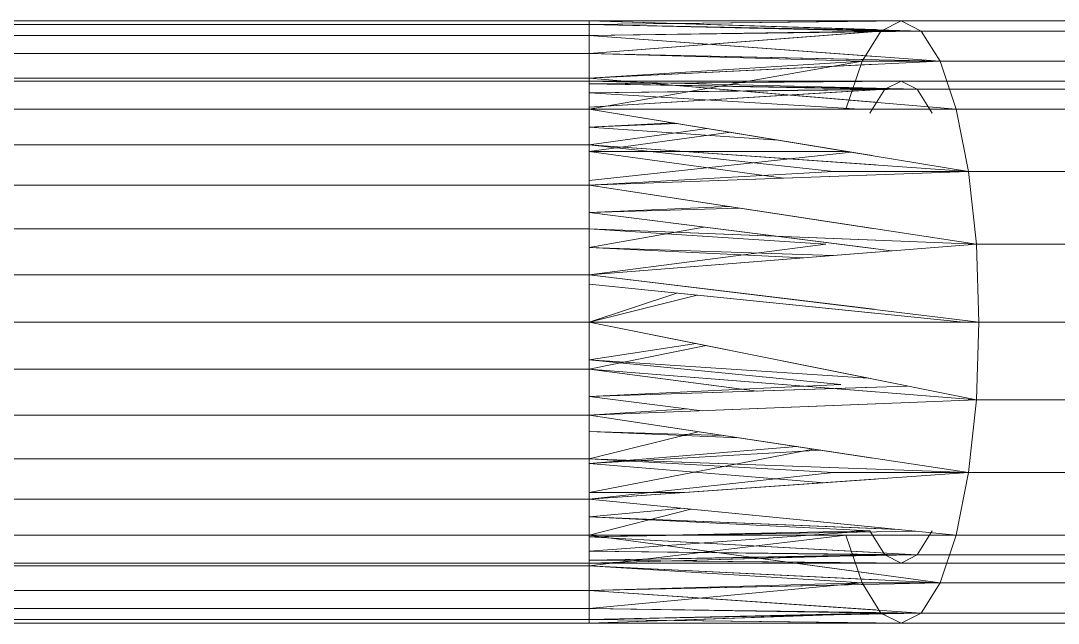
# Model space of a CAD drawing. Header units: centimetres. Extents: x -1762 to 3746, y -261 to 6534.
# Drawn here: x -1340.365 to -1338.644, y 5728.86 to 5729.86 of the extents above; entities that cross this region are included whole.
import ezdxf

# ---------------------------------------------------------------- set-up
doc = ezdxf.new("R2010")
doc.units = ezdxf.units.CM
doc.linetypes.add('Hidden', pattern=[0.714375, 0.47625, -0.238125])
doc.layers.add('A-DETL-HDLN', color=7, linetype='Hidden', lineweight=9)
doc.layers.add('G-IMPT', color=7, linetype='Continuous', lineweight=9, true_color=0x007f7f)

# ---------------------------------------------------------------- blocks, each defined once
blk = doc.blocks.new('EQ-05-007 - EQ-05-007_dwg_Agrupar_316-1548998-Planta bodega almacenamiento congelados')
at = {"layer": 'A-DETL-HDLN'}
for p, q in [((4.25, 99.0002), (4.7324, 99.0002)), ((4.6989, 98.9832), (4.7324, 99.0002)), ((5.25, 98.994), (4.6989, 98.9832)), ((5.25, 99.0002), (4.7324, 99.0002)), ((5.25, 98.994), (4.7324, 99.0002)), ((4.7324, 99.0002), (4.7659, 98.9832)), ((5.25, 99.0002), (4.7659, 98.9832)), ((5.25, 98.994), (4.7659, 98.9832)), ((21.25, 99.0002), (5.25, 99.0002)), ((5.25, 98.994), (5.25, 99.0002)), ((21.25, 98.994), (5.25, 98.994)), ((5.25, 98.9757), (5.25, 98.994)), ((5.25, 98.9757), (5.25, 98.994)), ((5.25, 98.994), (5.25, 98.9757)), ((4.1853, 98.9832), (4.6989, 98.9832)), ((4.3147, 98.9832), (4.7659, 98.9832)), ((4.6677, 98.9332), (4.6989, 98.9832)), ((5.25, 98.9457), (4.6989, 98.9832)), ((5.25, 98.9757), (4.6989, 98.9832)), ((5.25, 98.9757), (4.7659, 98.9832)), ((4.7659, 98.9832), (4.7971, 98.9332)), ((5.25, 98.9757), (4.7971, 98.9332)), ((21.25, 98.9757), (5.25, 98.9757)), ((5.25, 98.9457), (5.25, 98.9757)), ((4.125, 98.9332), (4.6677, 98.9332)), ((4.375, 98.9332), (4.7971, 98.9332)), ((4.6409, 98.8538), (4.6677, 98.9332)), ((5.25, 98.9457), (4.6677, 98.9332)), ((5.25, 98.8538), (4.6677, 98.9332)), ((5.25, 98.9047), (4.6677, 98.9332)), ((5.25, 98.9457), (4.7971, 98.9332)), ((5.25, 98.9047), (4.7971, 98.9332)), ((4.7971, 98.9332), (4.8239, 98.8538)), ((21.25, 98.9457), (5.25, 98.9457)), ((5.25, 98.9047), (5.25, 98.9457)), ((4.25, 98.9002), (4.7324, 98.9002)), ((4.7056, 98.8866), (4.7324, 98.9002)), ((5.25, 98.9002), (4.7324, 98.9002)), ((5.25, 98.8953), (4.7324, 98.9002)), ((4.7324, 98.9002), (4.7592, 98.8866)), ((5.25, 98.9002), (4.7592, 98.8866)), ((5.25, 98.9047), (4.8239, 98.8538)), ((21.25, 98.9047), (5.25, 98.9047)), ((5.25, 98.8538), (5.25, 98.9047)), ((21.25, 98.9002), (5.25, 98.9002)), ((4.1982, 98.8866), (4.7056, 98.8866)), ((4.3018, 98.8866), (4.7592, 98.8866)), ((4.6806, 98.8466), (4.7056, 98.8866)), ((5.25, 98.8953), (4.7056, 98.8866)), ((5.25, 98.8566), (4.7056, 98.8866)), ((5.25, 98.8806), (4.7056, 98.8866)), ((5.25, 98.8953), (4.7592, 98.8866)), ((5.25, 98.8806), (4.7592, 98.8866)), ((4.7592, 98.8866), (4.7841, 98.8466)), ((5.25, 98.8806), (4.7841, 98.8466)), ((4.0732, 98.8538), (4.6409, 98.8538)), ((4.6203, 98.7502), (4.6409, 98.8538)), ((5.25, 98.7941), (4.6409, 98.8538)), ((5.25, 98.8538), (4.6409, 98.8538)), ((4.6409, 98.8538), (4.8239, 98.8538)), ((5.25, 98.8566), (4.7087, 98.8471)), ((5.25, 98.8566), (4.7841, 98.8466)), ((5.25, 98.8238), (4.7841, 98.8466)), ((5.25, 98.8538), (4.8239, 98.8538)), ((5.25, 98.8538), (5.0811, 98.8106)), ((21.25, 98.8538), (5.25, 98.8538)), ((5.25, 98.7941), (5.25, 98.8538)), ((5.25, 98.8238), (4.7368, 98.8444)), ((5.25, 98.8238), (5.0933, 98.8094)), ((5.25, 98.7941), (4.6203, 98.7502)), ((5.25, 98.7941), (4.8444, 98.7502)), ((5.25, 98.783), (4.8782, 98.7111)), ((5.25, 98.783), (5.0915, 98.783)), ((5.25, 98.783), (5.0915, 98.783)), ((21.25, 98.7941), (5.25, 98.7941)), ((5.25, 98.7272), (5.25, 98.7941)), ((5.25, 98.7353), (4.8594, 98.7669)), ((4.0335, 98.7502), (4.6203, 98.7502)), ((4.6074, 98.6296), (4.6203, 98.7502)), ((5.25, 98.6547), (4.6203, 98.7502)), ((5.25, 98.7272), (4.6203, 98.7502)), ((4.6203, 98.7502), (4.8444, 98.7502)), ((5.25, 98.7272), (4.8444, 98.7502)), ((5.25, 98.7353), (4.8652, 98.7131)), ((5.25, 98.7353), (4.9051, 98.707)), ((5.25, 98.7272), (5.0689, 98.6822)), ((21.25, 98.7272), (5.25, 98.7272)), ((5.25, 98.6547), (5.25, 98.7272)), ((5.25, 98.6818), (5.0007, 98.6925)), ((5.25, 98.6818), (5.0268, 98.6886)), ((5.25, 98.6547), (4.6074, 98.6296)), ((5.25, 98.6238), (5.0625, 98.6474)), ((5.25, 98.6547), (5.0871, 98.6443)), ((21.25, 98.6547), (5.25, 98.6547)), ((5.25, 98.5784), (5.25, 98.6547)), ((4.6074, 98.6296), (4.0085, 98.6296)), ((4.603, 98.5002), (4.6074, 98.6296)), ((5.25, 98.5002), (4.6074, 98.6296)), ((5.25, 98.5784), (4.6074, 98.6296)), ((5.25, 98.6238), (4.7215, 98.6066)), ((5.25, 98.6238), (4.8324, 98.6037)), ((5.25, 98.5784), (4.9713, 98.6148)), ((5.25, 98.5628), (4.7867, 98.5935)), ((5.25, 98.5628), (4.8324, 98.6037)), ((5.25, 98.5784), (5.0558, 98.5393)), ((21.25, 98.5784), (5.25, 98.5784)), ((5.25, 98.5002), (5.25, 98.5784)), ((5.25, 98.5628), (5.0725, 98.536)), ((4, 98.5002), (4.603, 98.5002)), ((5.25, 98.422), (4.603, 98.5002)), ((5.25, 98.5002), (4.603, 98.5002)), ((4.6074, 98.3708), (4.603, 98.5002)), ((5.25, 98.4376), (4.6288, 98.5002)), ((5.25, 98.5002), (5.0705, 98.4557)), ((5.25, 98.5002), (5.1046, 98.4523)), ((21.25, 98.5002), (5.25, 98.5002)), ((5.25, 98.422), (5.25, 98.5002)), ((5.25, 98.422), (4.6074, 98.3708)), ((5.25, 98.422), (4.8574, 98.3708)), ((21.25, 98.422), (5.25, 98.422)), ((5.25, 98.3457), (5.25, 98.422)), ((5.25, 98.3186), (4.7483, 98.382)), ((5.25, 98.3766), (4.8453, 98.3898)), ((5.25, 98.3766), (4.8947, 98.3937)), ((4.0085, 98.3708), (4.6074, 98.3708)), ((5.25, 98.2732), (4.6074, 98.3708)), ((5.25, 98.3457), (4.6074, 98.3708)), ((4.6203, 98.2502), (4.6074, 98.3708)), ((5.25, 98.3457), (4.8574, 98.3708)), ((5.25, 98.3766), (5.0598, 98.3426)), ((21.25, 98.3457), (5.25, 98.3457)), ((5.25, 98.2732), (5.25, 98.3457)), ((5.25, 98.3186), (5.0008, 98.3111)), ((5.25, 98.3186), (5.017, 98.3086)), ((5.25, 98.2732), (4.6203, 98.2502)), ((5.25, 98.2651), (4.8143, 98.2183)), ((5.25, 98.2732), (4.8444, 98.2502)), ((5.25, 98.2174), (4.9271, 98.2614)), ((21.25, 98.2732), (5.25, 98.2732)), ((5.25, 98.2063), (5.25, 98.2732)), ((4.0335, 98.2502), (4.6203, 98.2502)), ((5.25, 98.1467), (4.6203, 98.2502)), ((5.25, 98.2063), (4.6203, 98.2502)), ((4.6203, 98.2502), (4.8444, 98.2502)), ((4.6409, 98.1467), (4.6203, 98.2502)), ((5.25, 98.2063), (4.8444, 98.2502)), ((5.25, 98.2174), (4.82, 98.2174)), ((5.25, 98.2174), (4.82, 98.2174)), ((5.25, 98.2174), (5.015, 98.1853)), ((5.25, 98.1766), (4.9363, 98.1982)), ((5.25, 98.2063), (5.054, 98.1789)), ((21.25, 98.2063), (5.25, 98.2063)), ((5.25, 98.1467), (5.25, 98.2063)), ((5.25, 98.1766), (5.1036, 98.1707)), ((5.25, 98.1766), (5.1097, 98.1697)), ((4.0732, 98.1467), (4.6409, 98.1467)), ((5.25, 98.0957), (4.6409, 98.1467)), ((5.25, 98.1467), (4.6409, 98.1467)), ((4.6677, 98.0672), (4.6409, 98.1467)), ((4.7056, 98.1138), (4.6806, 98.1538)), ((4.7841, 98.1538), (4.7592, 98.1138)), ((5.25, 98.1438), (4.7592, 98.1138)), ((5.25, 98.1467), (4.7971, 98.0672)), ((4.8239, 98.1467), (4.7971, 98.0672)), ((5.25, 98.1198), (4.8002, 98.1467)), ((21.25, 98.1467), (5.25, 98.1467)), ((5.25, 98.0957), (5.25, 98.1467)), ((4.1982, 98.1138), (4.7056, 98.1138)), ((4.3018, 98.1138), (4.7592, 98.1138)), ((5.25, 98.1198), (4.7056, 98.1138)), ((5.25, 98.1002), (4.7056, 98.1138)), ((5.25, 98.1051), (4.7056, 98.1138)), ((4.7324, 98.1002), (4.7056, 98.1138)), ((4.7592, 98.1138), (4.7324, 98.1002)), ((5.25, 98.1198), (4.7592, 98.1138)), ((5.25, 98.1051), (4.7592, 98.1138)), ((4.25, 98.1002), (4.7324, 98.1002)), ((5.25, 98.0957), (4.6677, 98.0672)), ((5.25, 98.1051), (4.7324, 98.1002)), ((5.25, 98.1002), (4.7324, 98.1002)), ((5.25, 98.0957), (4.7971, 98.0672)), ((21.25, 98.1002), (5.25, 98.1002)), ((21.25, 98.0957), (5.25, 98.0957)), ((5.25, 98.0547), (5.25, 98.0957)), ((4.125, 98.0672), (4.6677, 98.0672)), ((4.375, 98.0672), (4.7971, 98.0672)), ((5.25, 98.0247), (4.6677, 98.0672)), ((5.25, 98.0547), (4.6677, 98.0672)), ((4.6989, 98.0172), (4.6677, 98.0672)), ((4.7971, 98.0672), (4.7659, 98.0172)), ((5.25, 98.0547), (4.7659, 98.0172)), ((5.25, 98.0547), (4.7971, 98.0672)), ((21.25, 98.0547), (5.25, 98.0547)), ((5.25, 98.0247), (5.25, 98.0547)), ((5.25, 98.0247), (4.6989, 98.0172)), ((5.25, 98.0247), (4.7659, 98.0172)), ((21.25, 98.0247), (5.25, 98.0247)), ((5.25, 98.0064), (5.25, 98.0247)), ((5.25, 98.0064), (5.25, 98.0247)), ((5.25, 98.0064), (5.25, 98.0247)), ((4.1853, 98.0172), (4.6989, 98.0172)), ((4.3147, 98.0172), (4.7659, 98.0172)), ((5.25, 98.0002), (4.6989, 98.0172)), ((5.25, 98.0064), (4.6989, 98.0172)), ((4.7324, 98.0002), (4.6989, 98.0172)), ((4.7659, 98.0172), (4.7324, 98.0002)), ((5.25, 98.0064), (4.7324, 98.0002)), ((5.25, 98.0064), (4.7659, 98.0172)), ((21.25, 98.0064), (5.25, 98.0064)), ((5.25, 98.0002), (5.25, 98.0064)), ((5.25, 98.0064), (5.25, 98.0002)), ((5.25, 98.0064), (5.25, 98.0002)), ((4.25, 98.0002), (4.7324, 98.0002)), ((5.25, 98.0002), (4.7324, 98.0002)), ((21.25, 98.0002), (5.25, 98.0002))]:
    blk.add_line(p, q, dxfattribs=at)
at = {"layer": 'A-DETL-HDLN', "flags": 128}
blk.add_lwpolyline([(5.25, 99.0002), (5.25, 98.994)], close=True, dxfattribs=at)
at = {"layer": 'G-IMPT'}
for p, q in [((4.25, 99.0002), (4.7324, 99.0002)), ((4.6989, 98.9832), (4.7324, 99.0002)), ((5.25, 98.994), (4.6989, 98.9832)), ((5.25, 99.0002), (4.7324, 99.0002)), ((5.25, 98.994), (4.7324, 99.0002)), ((4.7324, 99.0002), (4.7659, 98.9832)), ((5.25, 99.0002), (4.7659, 98.9832)), ((5.25, 98.994), (4.7659, 98.9832)), ((21.25, 99.0002), (5.25, 99.0002)), ((5.25, 98.994), (5.25, 99.0002)), ((5.25, 99.0002), (21.25, 99.0002)), ((21.25, 98.994), (5.25, 98.994)), ((5.25, 98.9757), (5.25, 98.994)), ((4.1853, 98.9832), (4.6989, 98.9832)), ((4.3147, 98.9832), (4.7659, 98.9832)), ((4.6677, 98.9332), (4.6989, 98.9832)), ((5.25, 98.9457), (4.6989, 98.9832)), ((5.25, 98.9757), (4.6989, 98.9832)), ((5.25, 98.9757), (4.7659, 98.9832)), ((4.7659, 98.9832), (4.7971, 98.9332)), ((5.25, 98.9757), (4.7971, 98.9332)), ((21.25, 98.9757), (5.25, 98.9757)), ((5.25, 98.9457), (5.25, 98.9757)), ((4.125, 98.9332), (4.6677, 98.9332)), ((4.375, 98.9332), (4.7971, 98.9332)), ((4.6409, 98.8538), (4.6677, 98.9332)), ((5.25, 98.9457), (4.6677, 98.9332)), ((5.25, 98.8538), (4.6677, 98.9332)), ((5.25, 98.9047), (4.6677, 98.9332)), ((5.25, 98.9457), (4.7971, 98.9332)), ((5.25, 98.9047), (4.7971, 98.9332)), ((4.7971, 98.9332), (4.8239, 98.8538)), ((21.25, 98.9457), (5.25, 98.9457)), ((5.25, 98.9047), (5.25, 98.9457)), ((4.25, 98.9002), (4.7324, 98.9002)), ((4.7056, 98.8866), (4.7324, 98.9002)), ((5.25, 98.9002), (4.7324, 98.9002)), ((5.25, 98.8953), (4.7324, 98.9002)), ((4.7324, 98.9002), (4.7592, 98.8866)), ((5.25, 98.9002), (4.7592, 98.8866)), ((5.25, 98.9047), (4.8239, 98.8538)), ((21.25, 98.9047), (5.25, 98.9047)), ((5.25, 98.8538), (5.25, 98.9047)), ((21.25, 98.9002), (5.25, 98.9002)), ((4.1982, 98.8866), (4.7056, 98.8866)), ((4.3018, 98.8866), (4.7592, 98.8866)), ((4.6806, 98.8466), (4.7056, 98.8866)), ((5.25, 98.8953), (4.7056, 98.8866)), ((4.7056, 98.8866), (5.25, 98.8953)), ((5.25, 98.8566), (4.7056, 98.8866)), ((5.25, 98.8806), (4.7056, 98.8866)), ((5.25, 98.8953), (4.7592, 98.8866)), ((5.25, 98.8953), (4.7592, 98.8866)), ((5.25, 98.8806), (4.7592, 98.8866)), ((4.7592, 98.8866), (4.7841, 98.8466)), ((5.25, 98.8806), (4.7841, 98.8466)), ((4.0732, 98.8538), (4.6409, 98.8538)), ((4.6203, 98.7502), (4.6409, 98.8538)), ((5.25, 98.7941), (4.6409, 98.8538)), ((5.25, 98.8538), (4.6409, 98.8538)), ((4.6409, 98.8538), (4.8239, 98.8538)), ((4.8239, 98.8538), (4.6409, 98.8538)), ((5.25, 98.8566), (4.7087, 98.8471)), ((4.7087, 98.8471), (5.25, 98.8566)), ((5.25, 98.8566), (4.7841, 98.8466)), ((5.25, 98.8566), (4.7841, 98.8466)), ((5.25, 98.8238), (4.7841, 98.8466)), ((4.7841, 98.8466), (5.25, 98.8238)), ((5.25, 98.8538), (4.8239, 98.8538)), ((5.25, 98.8538), (5.0811, 98.8106)), ((5.25, 98.8538), (5.0811, 98.8106)), ((21.25, 98.8538), (5.25, 98.8538)), ((5.25, 98.7941), (5.25, 98.8538)), ((5.25, 98.8238), (4.7367, 98.8444)), ((5.25, 98.8238), (4.7367, 98.8444)), ((5.25, 98.8238), (4.7368, 98.8444)), ((5.25, 98.8238), (5.0933, 98.8094)), ((5.25, 98.8238), (5.0933, 98.8094)), ((5.25, 98.7941), (4.6203, 98.7502)), ((5.25, 98.7941), (4.8444, 98.7502)), ((4.8444, 98.7502), (5.25, 98.7941)), ((5.25, 98.783), (4.8782, 98.7111)), ((5.25, 98.783), (4.8782, 98.7111)), ((5.25, 98.783), (5.0915, 98.783)), ((5.25, 98.783), (5.0915, 98.783)), ((5.0915, 98.783), (5.25, 98.783)), ((5.25, 98.783), (5.0915, 98.783)), ((5.0915, 98.783), (5.25, 98.783)), ((21.25, 98.7941), (5.25, 98.7941)), ((5.25, 98.7272), (5.25, 98.7941)), ((5.25, 98.7353), (4.8594, 98.7669)), ((5.25, 98.7353), (4.8594, 98.7669)), ((4.0335, 98.7502), (4.6203, 98.7502)), ((4.6074, 98.6296), (4.6203, 98.7502)), ((5.25, 98.6547), (4.6203, 98.7502)), ((5.25, 98.7272), (4.6203, 98.7502)), ((4.6203, 98.7502), (4.8444, 98.7502)), ((4.6203, 98.7502), (4.8444, 98.7502)), ((4.8444, 98.7502), (4.6203, 98.7502)), ((5.25, 98.7272), (4.8444, 98.7502)), ((5.25, 98.7353), (4.8652, 98.7131)), ((4.8652, 98.7131), (5.25, 98.7353)), ((5.25, 98.7353), (4.9051, 98.707)), ((4.9051, 98.707), (5.25, 98.7353)), ((4.9051, 98.707), (5.25, 98.7353)), ((5.25, 98.7272), (5.0689, 98.6822)), ((5.25, 98.7272), (5.0689, 98.6822)), ((21.25, 98.7272), (5.25, 98.7272)), ((5.25, 98.6547), (5.25, 98.7272)), ((5.25, 98.6818), (5.0007, 98.6925)), ((5.25, 98.6818), (5.0007, 98.6925)), ((5.0007, 98.6925), (5.25, 98.6818)), ((5.25, 98.6818), (5.0268, 98.6886)), ((5.25, 98.6818), (5.0268, 98.6886)), ((5.25, 98.6818), (5.0268, 98.6886)), ((5.25, 98.6547), (4.6074, 98.6296)), ((5.25, 98.6238), (5.0625, 98.6474)), ((5.0625, 98.6474), (5.25, 98.6238)), ((5.25, 98.6547), (5.0871, 98.6443)), ((5.0871, 98.6443), (5.25, 98.6547)), ((5.25, 98.6547), (5.0871, 98.6443)), ((21.25, 98.6547), (5.25, 98.6547)), ((5.25, 98.5784), (5.25, 98.6547)), ((4.6074, 98.6296), (4.0085, 98.6296)), ((4.0085, 98.6296), (4.6074, 98.6296)), ((4.603, 98.5002), (4.6074, 98.6296)), ((4.6074, 98.6296), (4.603, 98.5002)), ((4.6074, 98.6296), (4.603, 98.5002)), ((5.25, 98.5002), (4.6074, 98.6296)), ((5.25, 98.5784), (4.6074, 98.6296)), ((5.25, 98.5784), (4.6074, 98.6296)), ((5.25, 98.6238), (4.7215, 98.6066)), ((5.25, 98.6238), (4.7215, 98.6066)), ((5.25, 98.6238), (4.8324, 98.6037)), ((4.8324, 98.6037), (5.25, 98.6238)), ((5.25, 98.5784), (4.9713, 98.6148)), ((4.9714, 98.6148), (5.25, 98.5784)), ((4.9714, 98.6148), (5.25, 98.5784)), ((5.25, 98.5628), (4.7867, 98.5935)), ((4.7867, 98.5935), (5.25, 98.5628)), ((4.7867, 98.5935), (5.25, 98.5628)), ((5.25, 98.5628), (4.8324, 98.6037)), ((5.25, 98.5628), (4.8324, 98.6037)), ((5.25, 98.5784), (5.0558, 98.5393)), ((21.25, 98.5784), (5.25, 98.5784)), ((5.25, 98.5002), (5.25, 98.5784)), ((21.25, 98.5784), (5.25, 98.5784)), ((5.25, 98.5628), (5.0725, 98.536)), ((5.25, 98.5628), (5.0725, 98.536)), ((4, 98.5002), (4.603, 98.5002)), ((4.603, 98.5002), (4, 98.5002)), ((5.25, 98.422), (4.603, 98.5002)), ((5.25, 98.5002), (4.603, 98.5002)), ((4.6074, 98.3708), (4.603, 98.5002)), ((4.603, 98.5002), (4.6074, 98.3708)), ((5.25, 98.4376), (4.6288, 98.5002)), ((5.25, 98.5002), (5.0705, 98.4557)), ((5.25, 98.5002), (5.0705, 98.4557)), ((5.25, 98.5002), (5.0705, 98.4557)), ((5.25, 98.5002), (5.1046, 98.4523)), ((5.1046, 98.4523), (5.25, 98.5002)), ((5.1046, 98.4523), (5.25, 98.5002)), ((21.25, 98.5002), (5.25, 98.5002)), ((5.25, 98.422), (5.25, 98.5002)), ((5.25, 98.422), (4.6074, 98.3708)), ((5.25, 98.422), (4.8574, 98.3708)), ((5.25, 98.422), (4.8574, 98.3708)), ((21.25, 98.422), (5.25, 98.422)), ((5.25, 98.3457), (5.25, 98.422)), ((5.25, 98.3186), (4.7483, 98.382)), ((5.25, 98.3186), (4.7483, 98.382)), ((5.25, 98.3766), (4.8453, 98.3898)), ((4.8453, 98.3898), (5.25, 98.3766)), ((5.25, 98.3766), (4.8453, 98.3898)), ((5.25, 98.3766), (4.8947, 98.3937)), ((4.8947, 98.3937), (5.25, 98.3766)), ((4.0085, 98.3708), (4.6074, 98.3708)), ((5.25, 98.2732), (4.6074, 98.3708)), ((5.25, 98.3457), (4.6074, 98.3708)), ((4.6203, 98.2502), (4.6074, 98.3708)), ((5.25, 98.3457), (4.8574, 98.3708)), ((5.25, 98.3457), (4.8574, 98.3708)), ((5.25, 98.3766), (5.0598, 98.3426)), ((5.0598, 98.3426), (5.25, 98.3766)), ((21.25, 98.3457), (5.25, 98.3457)), ((5.25, 98.2732), (5.25, 98.3457)), ((5.25, 98.3186), (5.0008, 98.3111)), ((5.0008, 98.3111), (5.25, 98.3186)), ((5.25, 98.3186), (5.017, 98.3086)), ((5.25, 98.3186), (5.017, 98.3086)), ((5.25, 98.3186), (5.017, 98.3086)), ((5.25, 98.2732), (4.6203, 98.2502)), ((5.25, 98.2651), (4.8143, 98.2183)), ((5.25, 98.2651), (4.8143, 98.2183)), ((5.25, 98.2651), (4.8143, 98.2183)), ((5.25, 98.2732), (4.8444, 98.2502)), ((5.25, 98.2174), (4.9271, 98.2614)), ((5.25, 98.2174), (4.9271, 98.2614)), ((21.25, 98.2732), (5.25, 98.2732)), ((5.25, 98.2063), (5.25, 98.2732)), ((4.0335, 98.2502), (4.6203, 98.2502)), ((5.25, 98.1467), (4.6203, 98.2502)), ((5.25, 98.2063), (4.6203, 98.2502)), ((4.6203, 98.2502), (4.8444, 98.2502)), ((4.6409, 98.1467), (4.6203, 98.2502)), ((4.6203, 98.2502), (4.8444, 98.2502)), ((5.25, 98.2063), (4.8444, 98.2502)), ((4.8444, 98.2502), (5.25, 98.2063)), ((5.25, 98.2174), (4.82, 98.2174)), ((5.25, 98.2174), (4.82, 98.2174)), ((4.82, 98.2174), (5.25, 98.2174)), ((4.82, 98.2174), (5.25, 98.2174)), ((5.25, 98.2174), (5.015, 98.1853)), ((5.015, 98.1853), (5.25, 98.2174)), ((5.25, 98.1766), (4.9363, 98.1982)), ((5.25, 98.1766), (4.9363, 98.1982)), ((5.25, 98.2063), (5.054, 98.1789)), ((21.25, 98.2063), (5.25, 98.2063)), ((5.25, 98.1467), (5.25, 98.2063)), ((5.25, 98.1766), (5.1036, 98.1707)), ((5.1036, 98.1707), (5.25, 98.1766)), ((5.25, 98.1766), (5.1097, 98.1697)), ((5.25, 98.1766), (5.1097, 98.1697)), ((5.25, 98.1766), (5.1097, 98.1697)), ((4.0732, 98.1467), (4.6409, 98.1467)), ((5.25, 98.0957), (4.6409, 98.1467)), ((5.25, 98.1467), (4.6409, 98.1467)), ((4.6677, 98.0672), (4.6409, 98.1467)), ((4.7056, 98.1138), (4.6806, 98.1538)), ((4.7841, 98.1538), (4.7592, 98.1138)), ((5.25, 98.1438), (4.7592, 98.1138)), ((5.25, 98.1467), (4.7971, 98.0672)), ((4.8239, 98.1467), (4.7971, 98.0672)), ((5.25, 98.1198), (4.8002, 98.1467)), ((4.8002, 98.1467), (5.25, 98.1198)), ((21.25, 98.1467), (5.25, 98.1467)), ((5.25, 98.0957), (5.25, 98.1467)), ((4.1982, 98.1138), (4.7056, 98.1138)), ((4.3018, 98.1138), (4.7592, 98.1138)), ((5.25, 98.1198), (4.7056, 98.1138)), ((5.25, 98.1002), (4.7056, 98.1138)), ((5.25, 98.1051), (4.7056, 98.1138)), ((4.7324, 98.1002), (4.7056, 98.1138)), ((5.25, 98.1051), (4.7056, 98.1138)), ((4.7592, 98.1138), (4.7324, 98.1002)), ((5.25, 98.1198), (4.7592, 98.1138)), ((5.25, 98.1051), (4.7592, 98.1138)), ((4.25, 98.1002), (4.7324, 98.1002)), ((5.25, 98.0957), (4.6677, 98.0672)), ((5.25, 98.1051), (4.7324, 98.1002)), ((5.25, 98.1002), (4.7324, 98.1002)), ((5.25, 98.0957), (4.7971, 98.0672)), ((21.25, 98.1002), (5.25, 98.1002)), ((21.25, 98.0957), (5.25, 98.0957)), ((5.25, 98.0547), (5.25, 98.0957)), ((4.125, 98.0672), (4.6677, 98.0672)), ((4.375, 98.0672), (4.7971, 98.0672)), ((5.25, 98.0247), (4.6677, 98.0672)), ((5.25, 98.0547), (4.6677, 98.0672)), ((4.6989, 98.0172), (4.6677, 98.0672)), ((4.7971, 98.0672), (4.7659, 98.0172)), ((5.25, 98.0547), (4.7659, 98.0172)), ((5.25, 98.0547), (4.7971, 98.0672)), ((21.25, 98.0547), (5.25, 98.0547)), ((5.25, 98.0247), (5.25, 98.0547)), ((5.25, 98.0247), (4.6989, 98.0172)), ((5.25, 98.0247), (4.7659, 98.0172)), ((21.25, 98.0247), (5.25, 98.0247)), ((5.25, 98.0064), (5.25, 98.0247)), ((4.1853, 98.0172), (4.6989, 98.0172)), ((4.3147, 98.0172), (4.7659, 98.0172)), ((5.25, 98.0002), (4.6989, 98.0172)), ((5.25, 98.0064), (4.6989, 98.0172)), ((4.7324, 98.0002), (4.6989, 98.0172)), ((4.7659, 98.0172), (4.7324, 98.0002)), ((5.25, 98.0064), (4.7324, 98.0002)), ((5.25, 98.0064), (4.7659, 98.0172)), ((21.25, 98.0064), (5.25, 98.0064)), ((5.25, 98.0002), (5.25, 98.0064)), ((4.25, 98.0002), (4.7324, 98.0002)), ((5.25, 98.0002), (4.7324, 98.0002)), ((21.25, 98.0002), (5.25, 98.0002))]:
    blk.add_line(p, q, dxfattribs=at)
at = {"layer": 'G-IMPT', "flags": 128}
for points in [[(4.0732, 98.8538), (4.6409, 98.8538), (4.6677, 98.9332), (4.125, 98.9332)], [(5.25, 98.6547), (4.6203, 98.7502), (4.6074, 98.6296), (5.25, 98.6547), (4.6203, 98.7502), (4.6409, 98.8538), (4.0732, 98.8538), (4.125, 98.9332), (3.659, 98.9332), (3.7443, 98.9832), (3.4059, 98.9832), (3.5179, 99.0002), (3.3181, 99.0002), (3.3282, 98.994), (3.3181, 99.0002), (3.4431, 98.9832), (3.3282, 98.994)], [(3.477, 98.9457), (3.5596, 98.9332), (3.4431, 98.9832), (3.63, 98.9832), (3.5179, 99.0002), (3.8358, 99.0002), (3.7443, 98.9832), (4.1853, 98.9832), (4.125, 98.9332), (4.6677, 98.9332), (4.6989, 98.9832), (4.1853, 98.9832), (4.25, 99.0002), (3.8358, 99.0002), (3.9273, 98.9832), (3.63, 98.9832), (3.7345, 98.9332), (3.5596, 98.9332), (3.5439, 98.9047), (3.477, 98.9457), (3.4045, 98.9757)], [(3.5439, 98.9047), (3.5894, 98.8674), (3.6597, 98.8538), (3.5596, 98.9332), (3.7345, 98.9332), (3.63, 98.9832), (3.9273, 98.9832), (3.8358, 99.0002), (4.25, 99.0002), (4.1853, 98.9832), (4.6989, 98.9832), (5.25, 98.9757), (21.25, 98.9757)], [(21.25, 98.994), (5.25, 98.994), (5.25, 98.9757), (5.25, 98.9457), (4.6989, 98.9832), (5.25, 98.9457), (4.6677, 98.9332), (4.6989, 98.9832), (4.7324, 99.0002), (4.25, 99.0002), (4.3147, 98.9832), (3.9273, 98.9832), (4.0126, 98.9332), (3.7345, 98.9332), (3.8241, 98.8538), (3.6597, 98.8538), (3.6302, 98.8249)], [(3.7364, 98.7502), (3.6597, 98.8538), (3.8241, 98.8538), (3.7345, 98.9332), (4.0126, 98.9332), (3.9273, 98.9832), (4.3147, 98.9832), (4.25, 99.0002), (4.7324, 99.0002), (4.7659, 98.9832), (4.3147, 98.9832), (4.375, 98.9332), (4.0126, 98.9332), (4.0858, 98.8538)], [(21.25, 98.9757), (5.25, 98.9757), (5.25, 98.9457), (5.25, 98.9047), (21.25, 98.9047)], [(21.25, 98.9047), (5.25, 98.9047), (5.25, 98.8538), (5.25, 98.7941), (5.25, 98.8538), (21.25, 98.8538)], [(21.25, 98.8538), (5.25, 98.8538), (4.6409, 98.8538), (5.25, 98.7941), (4.6409, 98.8538), (4.6203, 98.7502), (5.25, 98.7941), (5.25, 98.7272), (4.6203, 98.7502), (5.25, 98.7941)], [(5.25, 98.994), (4.6989, 98.9832), (5.25, 98.9757), (5.25, 98.994), (4.6989, 98.9832), (4.7324, 99.0002), (5.25, 98.994), (4.7324, 99.0002), (5.25, 99.0002), (5.25, 98.994), (5.25, 99.0002), (21.25, 99.0002)], [(5.25, 99.0002), (4.7659, 98.9832), (5.25, 99.0002), (4.7324, 99.0002), (4.7659, 98.9832), (5.25, 98.994)], [(5.25, 98.9757), (4.7659, 98.9832), (5.25, 98.994)], [(23.6545, 98.7941), (23.6955, 98.7272), (23.7255, 98.6547), (23.6001, 98.7502), (23.7255, 98.6547), (23.6484, 98.6296), (23.6001, 98.7502), (23.5234, 98.8538), (23.2882, 98.8538), (23.1986, 98.9332), (22.375, 98.9332), (22.3147, 98.9832), (21.8011, 98.9832), (21.25, 98.994), (5.25, 98.994)], [(4.4268, 98.8538), (4.375, 98.9332), (4.7971, 98.9332), (4.7659, 98.9832), (4.3147, 98.9832), (4.375, 98.9332), (4.0126, 98.9332), (4.0858, 98.8538)], [(5.25, 98.9047), (4.6677, 98.9332), (4.6409, 98.8538), (5.25, 98.8538), (4.6677, 98.9332), (5.25, 98.8538), (5.25, 98.9047), (4.6677, 98.9332), (5.25, 98.9457), (21.25, 98.9457), (21.25, 98.9757), (21.8011, 98.9832), (21.8323, 98.9332), (22.375, 98.9332)], [(4.6409, 98.8538), (4.8239, 98.8538), (4.7971, 98.9332), (4.7659, 98.9832), (5.25, 98.9757), (4.7971, 98.9332), (5.25, 98.9757)], [(5.25, 98.9457), (4.7971, 98.9332), (4.375, 98.9332), (4.4268, 98.8538)], [(5.25, 98.9457), (4.7971, 98.9332), (5.25, 98.9047)], [(5.25, 98.8538), (4.8239, 98.8538), (5.25, 98.9047), (4.8239, 98.8538), (4.7971, 98.9332), (5.25, 98.9047)], [(21.8591, 98.8538), (21.8323, 98.9332), (21.25, 98.9457), (5.25, 98.9457), (5.25, 98.9047)], [(4.25, 98.9002), (4.7324, 98.9002), (4.7056, 98.8866)], [(5.25, 98.9002), (4.7324, 98.9002), (5.25, 98.8953), (4.7056, 98.8866), (4.1982, 98.8866)], [(4.7592, 98.8866), (5.25, 98.9002), (4.7324, 98.9002), (4.25, 98.9002), (4.3018, 98.8866), (3.909, 98.8866), (3.8358, 98.9002), (3.5179, 98.9002), (3.6076, 98.8866), (3.4181, 98.8866), (3.3736, 98.8806), (3.3126, 98.8953), (3.4181, 98.8866), (3.3181, 98.9002), (3.5179, 98.9002), (3.6076, 98.8866), (3.909, 98.8866), (3.8358, 98.9002), (4.25, 98.9002), (4.3018, 98.8866), (4.7592, 98.8866), (4.7324, 98.9002), (4.7592, 98.8866), (5.25, 98.8806)], [(5.25, 98.8806), (4.7056, 98.8866), (4.7324, 98.9002), (5.25, 98.8953)], [(5.25, 98.8953), (4.7592, 98.8866), (5.25, 98.9002)], [(4.15, 98.8466), (4.1982, 98.8866), (4.7056, 98.8866), (4.6806, 98.8466), (4.7056, 98.8866), (5.25, 98.8566)], [(5.25, 98.8566), (4.7841, 98.8466), (5.25, 98.8806), (4.7592, 98.8866), (4.3018, 98.8866), (4.35, 98.8466)], [(5.25, 98.8806), (4.7056, 98.8866), (5.25, 98.8566), (4.7087, 98.8471)], [(4.7841, 98.8466), (4.7592, 98.8866), (4.7841, 98.8466), (5.25, 98.8806)], [(4.7841, 98.8466), (5.25, 98.8238), (5.0933, 98.8094)], [(5.0811, 98.8106), (5.25, 98.8538), (4.8239, 98.8538)], [(5.25, 98.7941), (21.25, 98.7941), (21.25, 98.8538), (21.8797, 98.7502), (21.25, 98.8538), (21.8591, 98.8538), (21.8797, 98.7502), (21.25, 98.7941), (21.25, 98.8538), (21.8591, 98.8538), (21.8797, 98.7502), (22.4665, 98.7502)], [(22.4665, 98.7502), (21.8797, 98.7502), (21.25, 98.7941), (5.25, 98.7941), (5.25, 98.7272), (4.6203, 98.7502), (4.0335, 98.7502)], [(5.25, 98.7272), (4.8444, 98.7502), (5.25, 98.7941)], [(5.0915, 98.783), (5.25, 98.783), (4.8782, 98.7111)], [(22.4915, 98.6296), (21.8926, 98.6296), (21.8797, 98.7502), (21.25, 98.6547), (21.8797, 98.7502), (21.25, 98.7272), (21.25, 98.6547), (5.25, 98.6547), (5.25, 98.5784), (5.25, 98.6547), (21.25, 98.6547), (21.25, 98.7272), (21.25, 98.7941), (21.25, 98.7272), (5.25, 98.7272), (5.25, 98.6547)], [(4.8652, 98.7131), (5.25, 98.7353), (4.8594, 98.7669)], [(4.0335, 98.7502), (4.6203, 98.7502), (4.6074, 98.6296), (4.0085, 98.6296)], [(4.603, 98.5002), (5.25, 98.5002), (4.6074, 98.6296), (5.25, 98.5002), (5.25, 98.5784), (4.6074, 98.6296), (5.25, 98.6547), (5.25, 98.7272), (21.25, 98.7272), (21.8797, 98.7502), (21.8926, 98.6296), (22.4915, 98.6296)], [(5.0689, 98.6822), (5.25, 98.7272), (4.8444, 98.7502)], [(5.0625, 98.6474), (5.25, 98.6238), (4.7215, 98.6066)], [(21.25, 98.2732), (5.25, 98.2732), (5.25, 98.2063), (4.6203, 98.2502), (4.6409, 98.1467), (5.25, 98.1467), (4.6203, 98.2502), (5.25, 98.1467), (5.25, 98.2063), (4.6203, 98.2502), (5.25, 98.2732), (5.25, 98.3457), (21.25, 98.3457)], [(21.25, 98.422), (5.25, 98.422), (5.25, 98.5002), (5.25, 98.5784), (21.25, 98.5784)], [(5.25, 98.6238), (4.8324, 98.6037), (5.25, 98.5628), (5.0725, 98.536)], [(21.897, 98.5002), (21.25, 98.5784), (21.897, 98.5002), (21.25, 98.5002), (21.25, 98.5784), (21.25, 98.5002), (5.25, 98.5002), (4.603, 98.5002)], [(4.3018, 98.1138), (4.7592, 98.1138), (5.25, 98.1051)], [(4.6074, 98.3708), (4.603, 98.5002), (4, 98.5002)], [(5.25, 98.3457), (4.6074, 98.3708), (5.25, 98.422), (5.25, 98.5002), (21.25, 98.5002), (21.25, 98.422), (21.25, 98.5002), (21.8926, 98.3708), (21.25, 98.5002), (21.897, 98.5002), (21.8926, 98.3708)], [(4.0085, 98.3708), (4.6074, 98.3708), (5.25, 98.3457), (21.25, 98.3457), (21.25, 98.422), (21.8926, 98.3708), (22.4915, 98.3708), (22.4665, 98.2502), (23.3571, 98.2502), (23.2882, 98.1467), (23.5234, 98.1467), (23.4233, 98.0672), (23.3069, 98.0172), (23.4045, 98.0247), (23.4233, 98.0672), (23.4045, 98.0247), (23.477, 98.0547), (23.5439, 98.0957)], [(4.6074, 98.3708), (5.25, 98.422), (5.25, 98.3457)], [(5.25, 98.422), (5.25, 98.3457), (5.25, 98.2732), (4.6074, 98.3708), (5.25, 98.2732), (4.6203, 98.2502), (4.6074, 98.3708)], [(5.25, 98.422), (4.8574, 98.3708), (5.25, 98.3457)], [(21.8926, 98.3708), (21.25, 98.422), (5.25, 98.422)], [(5.0008, 98.3111), (5.25, 98.3186), (4.7483, 98.382)], [(5.0598, 98.3426), (5.25, 98.3766), (4.8947, 98.3937)], [(4.1853, 98.0172), (4.6989, 98.0172), (4.7324, 98.0002), (4.25, 98.0002)], [(4.3147, 98.0172), (4.7659, 98.0172), (5.25, 98.0247)], [(2.8045, 98.2732), (2.7745, 98.3457), (2.8516, 98.3708), (2.8999, 98.2502), (3.1429, 98.2502), (3.2118, 98.1467), (3.5858, 98.1467), (3.659, 98.0672), (4.125, 98.0672), (4.1853, 98.0172), (4.6989, 98.0172), (4.6677, 98.0672), (4.125, 98.0672), (4.0732, 98.1467)], [(3.4943, 98.3708), (3.5296, 98.2502), (4.0335, 98.2502), (4.0732, 98.1467), (4.6409, 98.1467)], [(4.6409, 98.1467), (4.0732, 98.1467), (4.0335, 98.2502), (3.5296, 98.2502), (3.4943, 98.3708)], [(4.0335, 98.2502), (4.6203, 98.2502), (4.6074, 98.3708), (4.0085, 98.3708)], [(22.4665, 98.2502), (21.8797, 98.2502), (21.8926, 98.3708), (21.25, 98.3457), (21.25, 98.2732), (5.25, 98.2732), (5.25, 98.2063)], [(5.25, 98.2063), (21.25, 98.2063), (21.25, 98.2732), (21.8797, 98.2502), (21.25, 98.2063), (21.25, 98.2732), (21.8926, 98.3708), (21.8797, 98.2502), (22.4665, 98.2502)], [(4.6203, 98.2502), (4.8444, 98.2502), (5.25, 98.2732)], [(4.82, 98.2174), (5.25, 98.2174), (4.9271, 98.2614)], [(5.25, 98.2732), (4.8444, 98.2502), (5.25, 98.2063)], [(4.0335, 98.2502), (4.6203, 98.2502), (4.6409, 98.1467)], [(21.25, 98.2063), (5.25, 98.2063), (5.25, 98.1467), (5.25, 98.0957), (4.6677, 98.0672), (5.25, 98.0547), (5.25, 98.0957), (4.6677, 98.0672), (4.6409, 98.1467), (5.25, 98.0957), (4.6409, 98.1467), (5.25, 98.1467), (21.25, 98.1467)], [(21.25, 98.1467), (5.25, 98.1467), (5.25, 98.0957), (21.25, 98.0957)], [(5.25, 98.1051), (4.7324, 98.1002), (4.7592, 98.1138), (4.7324, 98.1002), (4.25, 98.1002), (4.3018, 98.1138), (3.909, 98.1138), (3.8358, 98.1002), (3.5179, 98.1002), (3.6076, 98.1138), (3.4181, 98.1138), (3.3736, 98.1198), (3.4316, 98.1438), (3.4181, 98.1138), (3.5113, 98.1538), (3.4851, 98.1766), (3.5914, 98.2174), (3.5328, 98.2174)], [(5.015, 98.1853), (5.25, 98.2174), (4.82, 98.2174)], [(5.1036, 98.1707), (5.25, 98.1766), (4.9363, 98.1982)], [(5.25, 98.0547), (4.7659, 98.0172), (5.25, 98.0547), (4.7971, 98.0672), (4.7659, 98.0172), (4.7324, 98.0002), (4.25, 98.0002), (4.1853, 98.0172), (3.7443, 98.0172), (3.659, 98.0672), (3.3014, 98.0672), (3.2118, 98.1467), (2.9766, 98.1467), (2.8964, 98.1467), (2.9561, 98.0957)], [(4.4268, 98.1467), (4.375, 98.0672), (4.0126, 98.0672), (3.9273, 98.0172), (3.63, 98.0172), (3.5179, 98.0002), (3.3181, 98.0002), (3.1718, 98.0064), (3.0955, 98.0247), (3.023, 98.0547), (3.0767, 98.0672), (3.0955, 98.0247), (3.0767, 98.0672), (3.1931, 98.0172), (3.4059, 98.0172), (3.5179, 98.0002), (3.8358, 98.0002), (3.9273, 98.0172), (4.3147, 98.0172), (4.375, 98.0672), (4.7971, 98.0672), (4.8239, 98.1467)], [(5.25, 98.0002), (4.6989, 98.0172), (5.25, 98.0002), (4.7324, 98.0002), (4.6989, 98.0172), (5.25, 98.0064), (5.25, 98.0247), (5.25, 98.0547), (21.25, 98.0547), (21.25, 98.0957), (21.25, 98.0547), (5.25, 98.0547), (4.6677, 98.0672), (4.125, 98.0672), (4.0732, 98.1467)], [(4.8002, 98.1467), (5.25, 98.1198), (4.7056, 98.1138), (4.1982, 98.1138), (4.15, 98.1538)], [(4.35, 98.1538), (4.3018, 98.1138), (4.7592, 98.1138), (4.7841, 98.1538)], [(4.6409, 98.1467), (4.6677, 98.0672), (4.6989, 98.0172), (5.25, 98.0247), (4.6677, 98.0672), (5.25, 98.0247), (5.25, 98.0547), (5.25, 98.0957), (21.25, 98.0957), (21.8323, 98.0672), (22.375, 98.0672)], [(4.7841, 98.1538), (4.7592, 98.1138), (5.25, 98.1438)], [(5.25, 98.1198), (4.7592, 98.1138), (5.25, 98.1438)], [(5.25, 98.0957), (4.7971, 98.0672), (5.25, 98.1467)], [(4.8239, 98.1467), (4.7971, 98.0672), (5.25, 98.1467)], [(4.7056, 98.1138), (5.25, 98.1002), (4.7324, 98.1002), (4.25, 98.1002), (4.1982, 98.1138), (3.7626, 98.1138), (3.8358, 98.1002), (3.5179, 98.1002), (3.4283, 98.1138), (3.2181, 98.1138), (3.1264, 98.1198), (3.1874, 98.1051), (3.2181, 98.1138), (3.3181, 98.1002), (3.5179, 98.1002), (3.4283, 98.1138), (3.7626, 98.1138), (3.8358, 98.1002), (4.25, 98.1002), (4.1982, 98.1138), (4.7056, 98.1138), (4.7324, 98.1002), (4.7056, 98.1138), (5.25, 98.1198)], [(5.25, 98.1051), (4.7056, 98.1138), (5.25, 98.1002)], [(5.25, 98.1198), (4.7592, 98.1138), (5.25, 98.1051), (4.7324, 98.1002), (5.25, 98.1002)], [(2.9561, 98.0957), (3.0767, 98.0672), (3.3014, 98.0672), (3.4059, 98.0172), (3.7443, 98.0172), (3.8358, 98.0002), (4.25, 98.0002), (4.3147, 98.0172), (4.7659, 98.0172), (4.7971, 98.0672), (4.375, 98.0672), (4.3147, 98.0172), (3.9273, 98.0172), (3.8358, 98.0002), (3.5179, 98.0002), (3.4059, 98.0172), (3.1931, 98.0172), (3.0767, 98.0672), (3.023, 98.0547)], [(5.25, 98.0957), (4.7971, 98.0672), (5.25, 98.0547)], [(23.0955, 98.0247), (23.0569, 98.0172), (22.87, 98.0172), (22.9821, 98.0002), (22.25, 98.0002), (22.3147, 98.0172), (21.8011, 98.0172), (21.8323, 98.0672), (21.25, 98.0547), (21.25, 98.0247), (5.25, 98.0247), (4.6989, 98.0172), (5.25, 98.0064), (5.25, 98.0002)], [(22.375, 98.0672), (22.125, 98.0672), (22.1853, 98.0172), (21.7341, 98.0172), (21.7676, 98.0002), (21.25, 98.0002), (21.25, 98.0064), (21.25, 98.0002), (5.25, 98.0002), (21.25, 98.0002)], [(22.7655, 98.0672), (22.87, 98.0172), (22.1853, 98.0172), (22.25, 98.0002), (21.7676, 98.0002), (21.25, 98.0064), (21.7676, 98.0002), (21.8011, 98.0172), (21.25, 98.0064), (5.25, 98.0064), (5.25, 98.0002)], [(5.25, 98.0064), (5.25, 98.0247), (21.25, 98.0247), (21.25, 98.0547), (21.8323, 98.0672), (21.25, 98.0247), (21.8011, 98.0172), (21.7676, 98.0002), (22.25, 98.0002), (22.1853, 98.0172), (22.87, 98.0172), (22.7655, 98.0672)], [(22.9404, 98.0672), (23.0569, 98.0172), (22.87, 98.0172), (22.9821, 98.0002), (22.25, 98.0002), (22.3147, 98.0172), (21.8011, 98.0172), (21.8323, 98.0672), (21.25, 98.0247), (21.25, 98.0064), (21.8011, 98.0172), (21.25, 98.0247), (21.25, 98.0064), (5.25, 98.0064)], [(5.25, 98.0247), (4.7659, 98.0172), (5.25, 98.0064)], [(5.25, 98.0002), (4.7324, 98.0002), (5.25, 98.0064), (4.7324, 98.0002), (4.7659, 98.0172), (5.25, 98.0064)]]:
    blk.add_lwpolyline(points, dxfattribs=at)
for points in [[(5.0558, 98.5393), (5.25, 98.5784)], [(4.603, 98.5002), (5.25, 98.422)], [(5.25, 98.4376), (4.6288, 98.5002)], [(5.054, 98.1789), (5.25, 98.2063)], [(4.6806, 98.1538), (4.7056, 98.1138)]]:
    blk.add_lwpolyline(points, close=True, dxfattribs=at)
blk = doc.blocks.new('EQ-05-007 - EQ-05-007_dwg_011_ENZUNCHADOR_dwg-1549000-Planta bodega almacenamiento congelados')
blk.add_blockref('EQ-05-007 - EQ-05-007_dwg_Agrupar_316-1548998-Planta bodega almacenamiento congelados', (0, 0))
blk = doc.blocks.new('EQ-05-007 - EQ-05-007_dwg-1548992-Planta bodega almacenamiento congelados')
blk.add_blockref('EQ-05-007 - EQ-05-007_dwg_011_ENZUNCHADOR_dwg-1549000-Planta bodega almacenamiento congelados', (0, 0))
blk = doc.blocks.new('EQ-05-007 - EQ-05-007-1549005-Planta bodega almacenamiento congelados')
blk.add_blockref('EQ-05-007 - EQ-05-007_dwg-1548992-Planta bodega almacenamiento congelados', (0, 0))

msp = doc.modelspace()

# ---------------------------------------------------------------- block references
at = {"layer": 'A-DETL-HDLN', "rotation": 180}
msp.add_blockref('EQ-05-007 - EQ-05-007-1549005-Planta bodega almacenamiento congelados', (-1334.1723, 5827.8599), dxfattribs=at)

doc.saveas('drawing.dxf')
